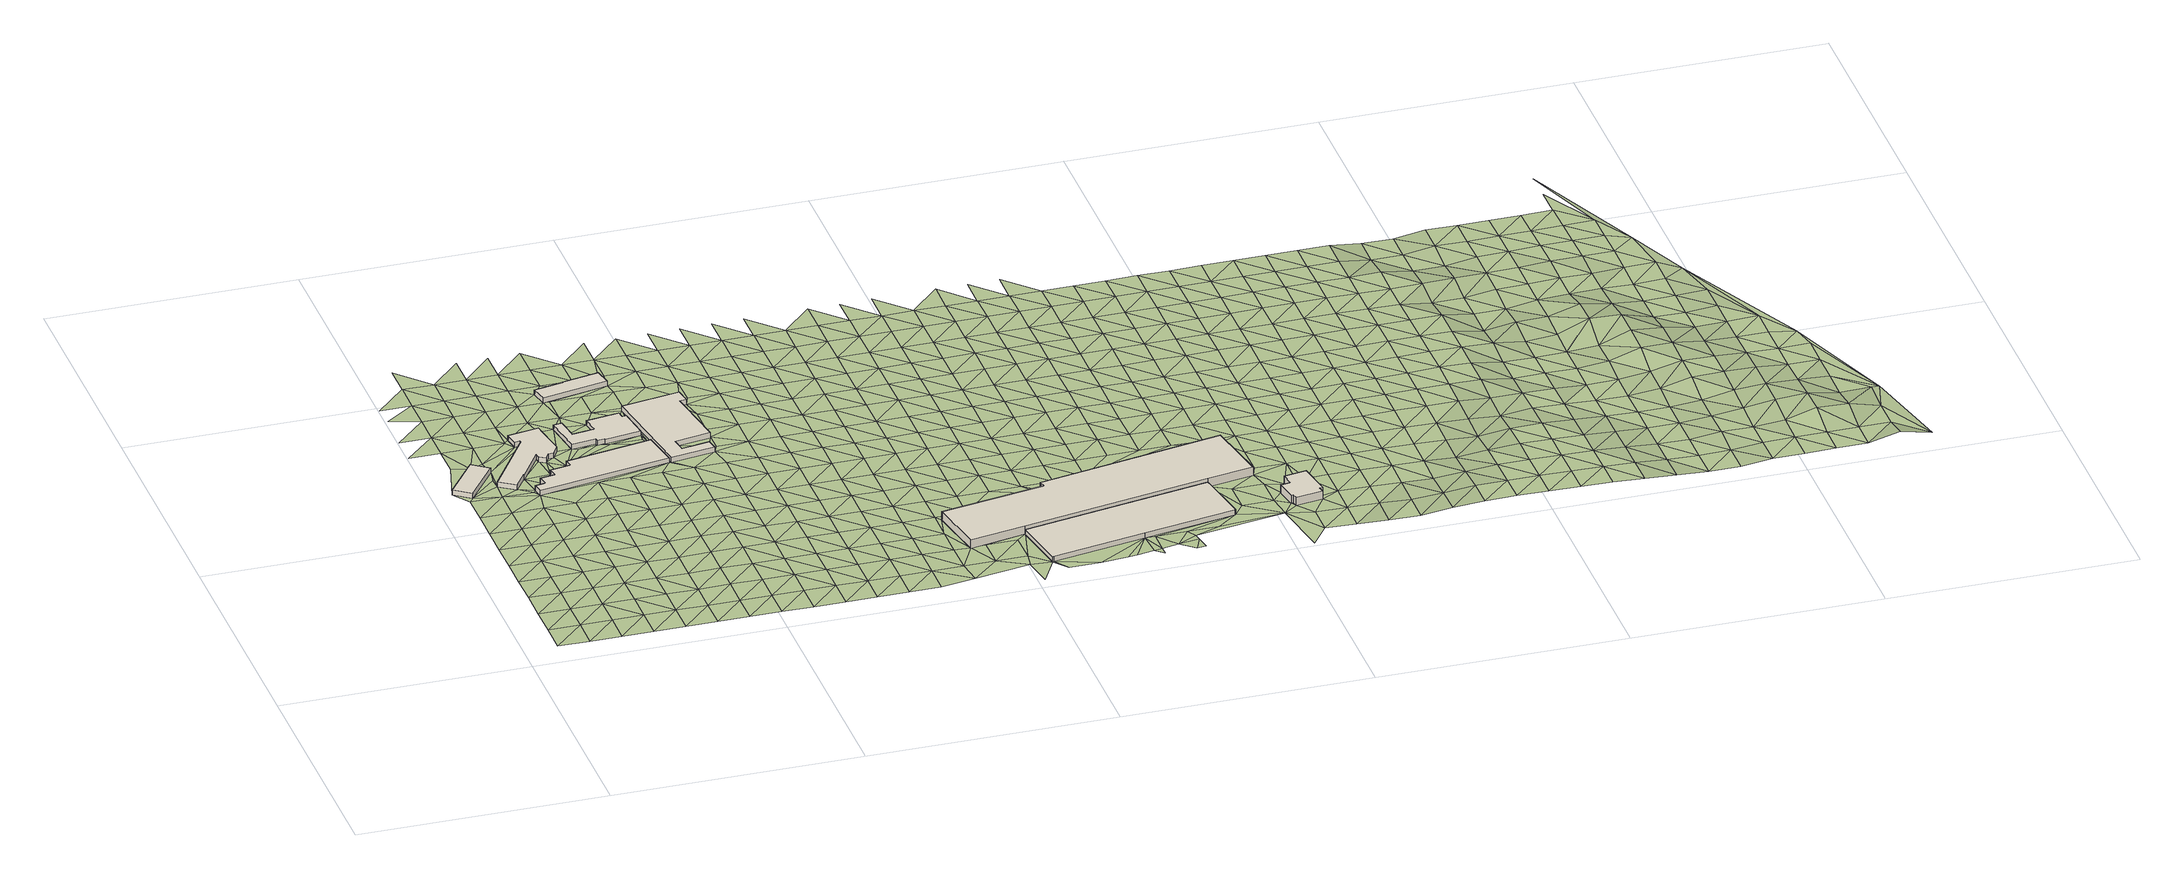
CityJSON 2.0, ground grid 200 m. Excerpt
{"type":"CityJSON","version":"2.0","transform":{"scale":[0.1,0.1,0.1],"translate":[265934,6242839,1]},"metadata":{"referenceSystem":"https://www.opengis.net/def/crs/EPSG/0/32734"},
"CityObjects":{
"building1":{"type":"Building","attributes":{"building":"industrial","building:levels":"1","footprint":{"type":"Polygon"},"plus_code":"C7XCX9XV+X3V","ground_height":3.74,"building_height":4.1,"roof_height":7.84},"geometry":[{"type":"Solid","lod":"1","boundaries":[[[[0,1,2,3]],[[1,4,5,2]],[[4,6,7,5]],[[6,0,3,7]],[[3,2,5,7]],[[6,4,1,0]]]]}]},
"building2":{"type":"Building","attributes":{"building":"industrial","building:levels":"1","footprint":{"type":"Polygon"},"plus_code":"C9XQX9XM+X9X","ground_height":3.55,"building_height":4.1,"roof_height":7.65},"geometry":[{"type":"Solid","lod":"1","boundaries":[[[[8,9,10,11]],[[9,12,13,10]],[[12,14,15,13]],[[14,16,17,15]],[[16,18,19,17]],[[18,20,21,19]],[[20,22,23,21]],[[22,24,25,23]],[[24,26,27,25]],[[26,28,29,27]],[[28,30,31,29]],[[30,32,33,31]],[[32,34,35,33]],[[34,36,37,35]],[[36,8,11,37]],[[11,10,13,15,17,19,21,23,25,27,29,31,33,35,37]],[[36,34,32,30,28,26,24,22,20,18,16,14,12,9,8]]]]}]},
"building3":{"type":"Building","attributes":{"building":"industrial","building:levels":"1","footprint":{"type":"Polygon"},"plus_code":"CGXMXXX2+XVX","ground_height":3.8,"building_height":4.1,"roof_height":7.9},"geometry":[{"type":"Solid","lod":"1","boundaries":[[[[38,39,40,41]],[[39,42,43,40]],[[42,44,45,43]],[[44,46,47,45]],[[46,48,49,47]],[[48,50,51,49]],[[50,52,53,51]],[[52,54,55,53]],[[54,56,57,55]],[[56,38,41,57]],[[41,40,43,45,47,49,51,53,55,57]],[[56,54,52,50,48,46,44,42,39,38]]]]}]},
"building4":{"type":"Building","attributes":{"building":"industrial","building:levels":"1","footprint":{"type":"Polygon"},"plus_code":"CHXFX5XV+XWW","ground_height":3.37,"building_height":4.1,"roof_height":7.47},"geometry":[{"type":"Solid","lod":"1","boundaries":[[[[58,59,60,61]],[[59,62,63,60]],[[62,64,65,63]],[[64,66,67,65]],[[66,68,69,67]],[[68,70,71,69]],[[70,72,73,71]],[[72,74,75,73]],[[74,76,77,75]],[[76,78,79,77]],[[78,80,81,79]],[[80,82,83,81]],[[82,84,85,83]],[[84,58,61,85]],[[61,60,63,65,67,69,71,73,75,77,79,81,83,85]],[[84,82,80,78,76,74,72,70,68,66,64,62,59,58]]]]}]},
"building5":{"type":"Building","attributes":{"building":"industrial","building:levels":"1","footprint":{"type":"Polygon"},"plus_code":"CHX2XCXM+XMX","ground_height":3.2,"building_height":4.1,"roof_height":7.3},"geometry":[{"type":"Solid","lod":"1","boundaries":[[[[86,87,88,89]],[[87,90,91,88]],[[90,92,93,91]],[[92,94,95,93]],[[94,96,97,95]],[[96,86,89,97]],[[89,88,91,93,95,97]],[[96,94,92,90,87,86]]]]}]},
"building6":{"type":"Building","attributes":{"building":"industrial","building:levels":"1","footprint":{"type":"Polygon"},"plus_code":"CMXPX6X9+XWW","ground_height":3.65,"building_height":4.1,"roof_height":7.75},"geometry":[{"type":"Solid","lod":"1","boundaries":[[[[98,99,100,101]],[[99,102,103,100]],[[102,104,105,103]],[[104,106,107,105]],[[106,108,109,107]],[[108,110,111,109]],[[110,112,113,111]],[[112,114,115,113]],[[114,116,117,115]],[[116,98,101,117]],[[101,100,103,105,107,109,111,113,115,117]],[[116,114,112,110,108,106,104,102,99,98]]]]}]},
"building7":{"type":"Building","attributes":{"building":"industrial","building:levels":"1","footprint":{"type":"Polygon"},"plus_code":"CGX5X9X9+X4X","ground_height":4.28,"building_height":4.1,"roof_height":8.38},"geometry":[{"type":"Solid","lod":"1","boundaries":[[[[118,119,120,121]],[[119,122,123,120]],[[122,124,125,123]],[[124,126,127,125]],[[126,128,129,127]],[[128,130,131,129]],[[130,118,121,131]],[[121,120,123,125,127,129,131]],[[130,128,126,124,122,119,118]]]]}]},
"building8":{"type":"Building","attributes":{"building":"industrial","building:levels":"2","footprint":{"type":"Polygon"},"plus_code":"CGXHX7X2+XWX","ground_height":4.41,"building_height":6.9,"roof_height":11.31},"geometry":[{"type":"Solid","lod":"1","boundaries":[[[[132,133,131,134,135,121]],[[133,136,137,134,131]],[[136,138,139,137]],[[138,140,141,139]],[[140,142,143,141]],[[142,144,145,143]],[[144,146,147,145]],[[146,132,121,135,147]],[[135,134,137,139,141,143,145,147]],[[146,144,142,140,138,136,133,132]]]]}]},
"building9":{"type":"Building","attributes":{"building":"industrial","building:levels":"2","footprint":{"type":"Polygon"},"plus_code":"CRXXX6X2+XGV","ground_height":4.35,"building_height":6.9,"roof_height":11.25},"geometry":[{"type":"Solid","lod":"1","boundaries":[[[[148,149,150,151]],[[149,152,153,150]],[[152,154,155,153]],[[154,156,157,155]],[[156,158,159,157]],[[158,160,161,159]],[[160,162,163,161]],[[162,164,165,163]],[[164,166,167,165]],[[166,148,151,167]],[[151,150,153,155,157,159,161,163,165,167]],[[166,164,162,160,158,156,154,152,149,148]]]]}]},
"terrain1":{"type":"TINRelief","geometry":[{"type":"CompositeSurface","lod":"1","boundaries":[[[168,169,170]],[[169,171,170]],[[172,168,173]],[[168,170,173]],[[172,174,175]],[[172,173,174]],[[176,177,175]],[[171,178,170]],[[176,175,174]],[[179,180,177]],[[171,181,178]],[[182,173,170]],[[177,176,179]],[[183,180,184]],[[170,178,182]],[[174,173,185]],[[180,179,184]],[[186,187,183]],[[173,182,185]],[[176,174,188]],[[178,181,189]],[[186,183,184]],[[190,187,191]],[[188,179,176]],[[188,174,185]],[[192,193,194]],[[178,189,182]],[[181,195,189]],[[187,186,191]],[[196,192,190]],[[179,197,184]],[[179,188,198]],[[192,196,193]],[[182,199,185]],[[196,190,191]],[[189,200,182]],[[194,0,201]],[[179,198,197]],[[202,186,184]],[[203,204,205]],[[182,200,199]],[[188,185,206]],[[207,193,196]],[[189,195,208]],[[202,184,197]],[[204,201,0]],[[207,209,193]],[[210,191,186]],[[206,198,188]],[[211,205,212]],[[206,185,199]],[[193,209,213]],[[189,208,200]],[[195,214,208]],[[186,202,210]],[[191,52,196]],[[215,207,196]],[[0,216,204]],[[217,218,212]],[[216,205,204]],[[197,198,219]],[[199,200,220]],[[209,207,213]],[[198,206,221]],[[0,213,222]],[[200,208,220]],[[52,191,210]],[[216,0,222]],[[215,196,223]],[[224,225,217]],[[198,221,219]],[[202,197,226]],[[223,196,52]],[[227,212,205]],[[228,206,199]],[[205,216,229]],[[230,199,220]],[[210,202,226]],[[231,208,214]],[[226,197,219]],[[215,223,50]],[[212,227,217]],[[206,228,221]],[[215,50,232]],[[205,229,227]],[[228,199,230]],[[36,213,207]],[[215,232,233]],[[52,50,223]],[[222,213,32]],[[214,234,231]],[[235,216,222]],[[220,208,236]],[[52,210,237]],[[217,238,224]],[[232,50,46]],[[221,239,219]],[[237,210,226]],[[46,50,48]],[[235,229,216]],[[220,236,230]],[[217,227,238]],[[221,228,239]],[[208,231,236]],[[222,32,235]],[[240,241,224]],[[242,232,46]],[[213,36,32]],[[243,226,219]],[[238,240,224]],[[239,244,219]],[[229,245,227]],[[246,228,230]],[[229,235,247]],[[236,248,230]],[[249,232,242]],[[46,250,242]],[[231,234,251]],[[249,252,232]],[[243,219,244]],[[237,253,52]],[[245,238,227]],[[237,226,254]],[[229,247,245]],[[246,230,248]],[[32,30,235]],[[239,228,255]],[[235,30,247]],[[234,256,251]],[[257,236,231]],[[32,36,34]],[[258,249,242]],[[226,243,254]],[[258,242,259]],[[260,240,238]],[[255,244,239]],[[255,228,246]],[[261,259,242]],[[260,238,245]],[[251,257,231]],[[248,236,262]],[[258,259,263]],[[254,253,237]],[[264,247,30]],[[265,258,266]],[[261,263,259]],[[263,266,258]],[[267,243,244]],[[240,260,268]],[[269,244,255]],[[236,257,262]],[[270,245,247]],[[246,248,271]],[[272,264,30]],[[243,267,254]],[[251,256,273]],[[240,268,274]],[[267,244,269]],[[260,245,270]],[[275,266,263]],[[247,264,270]],[[271,248,262]],[[276,255,246]],[[277,266,275]],[[256,278,273]],[[279,253,254]],[[280,257,251]],[[52,253,54]],[[281,268,260]],[[74,272,277]],[[263,282,275]],[[254,267,279]],[[276,246,271]],[[264,272,74]],[[269,255,283]],[[74,277,275]],[[260,270,281]],[[280,251,273]],[[284,262,257]],[[263,285,282]],[[279,286,253]],[[255,276,283]],[[267,269,287]],[[281,288,268]],[[86,270,264]],[[257,280,284]],[[74,289,264]],[[290,271,262]],[[275,282,291]],[[287,279,267]],[[292,273,278]],[[285,263,293]],[[268,288,294]],[[287,269,283]],[[96,281,270]],[[72,70,295]],[[264,289,86]],[[72,289,74]],[[290,262,284]],[[296,276,271]],[[291,282,285]],[[96,270,86]],[[278,297,292]],[[70,68,295]],[[298,286,279]],[[280,273,299]],[[72,295,66]],[[54,253,286]],[[288,281,300]],[[72,66,289]],[[298,279,287]],[[296,271,290]],[[281,96,300]],[[301,86,289]],[[293,263,302]],[[303,283,276]],[[299,284,280]],[[299,273,292]],[[295,68,66]],[[304,285,305]],[[293,305,285]],[[286,298,306]],[[276,296,303]],[[307,287,283]],[[290,284,308]],[[300,309,288]],[[289,66,310]],[[301,289,311]],[[308,284,299]],[[286,306,54]],[[292,297,312]],[[300,96,94]],[[288,309,313]],[[303,307,283]],[[298,287,314]],[[305,293,315]],[[296,290,316]],[[289,310,311]],[[292,312,299]],[[308,316,290]],[[297,317,312]],[[318,86,301]],[[314,306,298]],[[314,287,307]],[[94,92,300]],[[66,319,310]],[[309,300,320]],[[303,296,321]],[[293,302,322]],[[322,315,293]],[[300,92,320]],[[299,323,308]],[[316,321,296]],[[323,299,312]],[[306,324,54]],[[311,318,301]],[[309,325,313]],[[307,303,326]],[[306,314,324]],[[302,54,327]],[[328,316,308]],[[315,322,302]],[[320,325,309]],[[321,326,303]],[[310,319,98]],[[54,324,327]],[[329,302,327]],[[330,311,310]],[[329,315,302]],[[308,323,328]],[[331,319,332]],[[98,333,310]],[[329,331,315]],[[334,314,307]],[[317,335,312]],[[98,329,327]],[[331,98,319]],[[90,320,92]],[[329,98,331]],[[310,333,330]],[[326,334,307]],[[316,336,321]],[[323,312,335]],[[316,328,337]],[[317,338,335]],[[324,314,339]],[[90,325,320]],[[318,311,330]],[[340,327,324]],[[341,342,343]],[[334,339,314]],[[316,337,336]],[[326,321,344]],[[323,345,328]],[[335,345,323]],[[346,343,342]],[[334,326,344]],[[341,343,346]],[[339,347,324]],[[321,336,344]],[[325,90,348]],[[337,328,349]],[[318,350,90]],[[340,324,347]],[[333,351,330]],[[116,333,98]],[[345,349,328]],[[350,348,90]],[[335,338,352]],[[318,330,351]],[[325,348,353]],[[354,339,334]],[[336,337,355]],[[356,341,346]],[[344,357,334]],[[318,358,350]],[[337,349,355]],[[338,359,352]],[[339,354,347]],[[345,335,360]],[[361,346,340]],[[334,357,354]],[[348,350,358]],[[344,336,362]],[[351,333,116]],[[351,358,318]],[[356,346,361]],[[349,345,360]],[[363,340,347]],[[362,336,355]],[[335,352,360]],[[364,357,344]],[[361,340,365]],[[347,354,363]],[[366,112,356]],[[358,367,348]],[[362,364,344]],[[365,356,361]],[[355,349,368]],[[369,112,366]],[[360,370,349]],[[340,363,365]],[[352,359,371]],[[348,367,372]],[[112,369,114]],[[356,373,366]],[[358,351,374]],[[354,357,375]],[[368,362,355]],[[364,376,357]],[[368,349,370]],[[374,351,116]],[[373,369,366]],[[352,371,360]],[[377,116,114]],[[359,378,371]],[[365,373,356]],[[354,375,363]],[[357,376,375]],[[379,367,358]],[[377,374,116]],[[114,369,380]],[[364,362,381]],[[382,370,360]],[[374,379,358]],[[362,368,383]],[[384,365,363]],[[114,385,377]],[[369,373,380]],[[382,360,371]],[[367,386,372]],[[376,364,381]],[[384,363,375]],[[362,383,381]],[[374,377,385]],[[370,387,368]],[[379,386,367]],[[380,385,114]],[[382,387,370]],[[388,371,378]],[[373,365,389]],[[365,384,390]],[[374,391,379]],[[392,375,376]],[[393,383,368]],[[381,394,376]],[[380,373,389]],[[371,395,382]],[[391,374,385]],[[389,365,390]],[[387,393,368]],[[375,392,384]],[[376,394,392]],[[395,371,388]],[[381,383,396]],[[386,379,397]],[[380,398,385]],[[387,382,399]],[[391,400,379]],[[393,396,383]],[[384,401,390]],[[398,380,389]],[[382,395,399]],[[386,397,402]],[[403,394,381]],[[379,400,397]],[[384,392,401]],[[404,391,385]],[[393,387,405]],[[396,403,381]],[[389,390,406]],[[404,385,398]],[[399,405,387]],[[401,406,390]],[[407,395,388]],[[400,391,408]],[[392,394,409]],[[410,396,393]],[[403,411,394]],[[399,395,412]],[[413,398,389]],[[391,404,408]],[[410,393,405]],[[392,409,401]],[[389,406,413]],[[394,411,409]],[[412,405,399]],[[407,412,395]],[[414,397,400]],[[415,404,398]],[[403,396,416]],[[408,417,400]],[[396,410,418]],[[412,144,405]],[[406,401,419]],[[410,405,144]],[[413,415,398]],[[420,407,388]],[[397,414,421]],[[411,403,416]],[[400,417,414]],[[419,401,409]],[[396,418,416]],[[408,404,422]],[[423,412,407]],[[413,406,424]],[[415,422,404]],[[424,406,419]],[[410,144,425]],[[426,417,408]],[[427,409,411]],[[418,410,425]],[[416,428,411]],[[422,426,408]],[[409,427,419]],[[413,429,415]],[[407,430,423]],[[413,424,431]],[[411,428,427]],[[407,420,432]],[[412,423,433]],[[434,414,417]],[[418,435,416]],[[417,426,434]],[[425,435,418]],[[413,431,429]],[[407,432,430]],[[424,419,436]],[[422,415,437]],[[438,414,439]],[[428,416,440]],[[419,427,436]],[[441,119,420]],[[426,422,437]],[[439,414,434]],[[415,429,437]],[[435,440,416]],[[432,420,119]],[[433,423,430]],[[424,442,431]],[[442,424,436]],[[427,428,443]],[[432,433,430]],[[440,444,428]],[[119,433,432]],[[445,434,426]],[[425,446,435]],[[429,431,447]],[[437,448,426]],[[425,144,449]],[[427,443,436]],[[119,450,122]],[[431,442,447]],[[428,444,443]],[[439,434,445]],[[445,426,448]],[[437,429,451]],[[440,435,452]],[[453,442,436]],[[451,429,447]],[[454,455,439]],[[444,440,452]],[[453,436,443]],[[435,446,452]],[[450,456,122]],[[457,448,437]],[[454,439,445]],[[451,457,437]],[[446,425,449]],[[447,442,458]],[[442,453,459]],[[460,443,444]],[[452,461,444]],[[445,448,462]],[[458,451,447]],[[457,463,448]],[[458,442,459]],[[443,460,453]],[[444,461,460]],[[462,454,445]],[[446,464,452]],[[462,448,463]],[[453,465,459]],[[457,451,466]],[[451,458,467]],[[461,452,468]],[[453,460,465]],[[456,124,122]],[[464,446,449]],[[463,457,466]],[[454,462,469]],[[451,467,466]],[[464,468,452]],[[458,459,470]],[[461,471,460]],[[465,470,459]],[[454,469,472]],[[471,461,468]],[[462,463,473]],[[474,467,458]],[[464,449,475]],[[466,476,463]],[[460,477,465]],[[470,474,458]],[[469,462,473]],[[478,468,464]],[[476,473,463]],[[464,475,478]],[[471,477,460]],[[124,456,479]],[[466,467,480]],[[470,465,481]],[[474,480,467]],[[469,482,472]],[[477,481,465]],[[483,476,466]],[[471,468,484]],[[473,482,469]],[[124,479,485]],[[468,478,486]],[[487,474,470]],[[480,483,466]],[[477,471,484]],[[470,481,487]],[[468,486,484]],[[475,488,478]],[[124,485,489]],[[490,473,476]],[[480,474,491]],[[483,492,476]],[[491,474,487]],[[481,477,493]],[[486,478,488]],[[494,124,489]],[[489,495,494]],[[490,476,492]],[[484,496,477]],[[482,473,497]],[[498,483,480]],[[124,494,499]],[[481,493,487]],[[477,496,493]],[[498,480,491]],[[500,482,497]],[[486,501,484]],[[473,490,497]],[[502,492,483]],[[503,499,494]],[[488,501,486]],[[487,504,491]],[[502,483,498]],[[496,484,505]],[[487,493,504]],[[501,505,484]],[[506,490,492]],[[503,507,499]],[[492,502,508]],[[509,498,491]],[[491,504,510]],[[490,506,497]],[[496,511,493]],[[506,492,508]],[[505,512,496]],[[503,513,514]],[[488,515,501]],[[509,491,510]],[[503,516,507]],[[493,511,504]],[[517,124,499]],[[502,498,518]],[[503,514,516]],[[496,512,511]],[[514,513,519]],[[520,521,497]],[[518,508,502]],[[505,501,522]],[[506,520,497]],[[518,498,509]],[[523,510,504]],[[488,475,524]],[[512,505,522]],[[523,504,511]],[[501,515,522]],[[517,499,507]],[[525,507,516]],[[526,515,488]],[[506,508,527]],[[508,518,528]],[[509,510,529]],[[510,523,530]],[[527,520,506]],[[511,512,531]],[[527,508,528]],[[522,532,512]],[[509,529,518]],[[529,510,530]],[[511,531,523]],[[512,532,531]],[[522,515,526]],[[507,525,517]],[[533,528,518]],[[520,527,534]],[[535,526,488]],[[523,536,530]],[[533,518,529]],[[537,532,522]],[[523,531,536]],[[520,534,538]],[[526,537,522]],[[539,525,516]],[[527,528,540]],[[528,533,541]],[[531,532,542]],[[543,529,530]],[[544,517,525]],[[536,545,530]],[[534,527,540]],[[540,528,541]],[[532,537,542]],[[529,543,533]],[[543,530,545]],[[531,546,536]],[[535,488,524]],[[534,547,538]],[[542,546,531]],[[539,544,525]],[[533,548,541]],[[537,526,549]],[[547,534,540]],[[544,550,551]],[[545,536,552]],[[533,543,548]],[[546,552,536]],[[526,535,549]],[[553,551,550]],[[554,542,537]],[[555,540,541]],[[545,556,543]],[[539,550,544]],[[548,557,541]],[[542,554,546]],[[552,556,545]],[[554,537,549]],[[540,555,547]],[[555,541,557]],[[543,558,548]],[[553,550,559]],[[560,551,553]],[[552,546,561]],[[556,558,543]],[[547,562,563]],[[550,539,559]],[[535,564,549]],[[546,554,561]],[[557,548,565]],[[547,555,562]],[[556,552,566]],[[558,565,548]],[[553,559,567]],[[561,566,552]],[[568,569,539]],[[553,567,560]],[[535,524,564]],[[554,549,570]],[[564,571,549]],[[539,572,559]],[[555,557,573]],[[565,574,557]],[[158,572,539]],[[554,570,561]],[[556,575,558]],[[567,559,576]],[[556,566,577]],[[570,549,571]],[[576,559,572]],[[555,573,562]],[[578,539,569]],[[578,158,539]],[[573,557,574]],[[572,158,156]],[[556,577,575]],[[567,148,560]],[[524,560,579]],[[566,561,580]],[[565,558,581]],[[148,567,576]],[[582,562,583]],[[571,564,584]],[[580,561,570]],[[584,564,524]],[[148,576,149]],[[524,579,585]],[[574,565,581]],[[573,583,562]],[[558,575,581]],[[158,578,160]],[[577,566,586]],[[579,560,587]],[[524,585,584]],[[148,587,560]],[[569,588,578]],[[586,566,580]],[[589,570,571]],[[585,579,587]],[[590,571,584]],[[591,573,574]],[[575,577,592]],[[581,593,574]],[[569,594,588]],[[570,589,580]],[[160,578,588]],[[595,587,148]],[[595,148,166]],[[592,577,586]],[[589,571,590]],[[573,591,583]],[[584,585,596]],[[591,574,593]],[[160,164,162]],[[581,575,597]],[[596,585,587]],[[587,595,166]],[[586,580,598]],[[597,575,592]],[[160,599,164]],[[600,590,584]],[[580,589,598]],[[599,160,588]],[[166,164,599]],[[601,593,581]],[[583,591,602]],[[600,584,596]],[[597,601,581]],[[592,586,603]],[[590,604,589]],[[587,166,605]],[[594,606,588]],[[598,607,586]],[[166,599,608]],[[596,587,605]],[[600,604,590]],[[591,593,609]],[[603,597,592]],[[601,610,593]],[[603,586,607]],[[605,166,608]],[[594,611,606]],[[598,589,612]],[[599,588,613]],[[591,609,602]],[[596,614,600]],[[609,593,610]],[[612,589,604]],[[614,596,605]],[[588,606,613]],[[615,607,598]],[[601,597,616]],[[608,599,617]],[[597,603,618]],[[615,598,612]],[[610,601,616]],[[604,600,619]],[[608,617,605]],[[620,602,609]],[[597,618,616]],[[614,621,600]],[[617,599,613]],[[603,607,622]],[[604,619,612]],[[611,623,606]],[[622,607,615]],[[600,621,619]],[[624,614,605]],[[625,609,610]],[[626,618,603]],[[616,627,610]],[[624,605,617]],[[611,628,623]],[[629,615,612]],[[606,630,613]],[[626,603,622]],[[609,625,620]],[[621,614,631]],[[625,610,627]],[[612,619,629]],[[616,618,632]],[[614,624,631]],[[606,623,630]],[[613,633,617]],[[632,618,626]],[[615,634,622]],[[615,629,635]],[[636,627,616]],[[637,619,621]],[[617,633,624]],[[620,625,638]],[[631,639,621]],[[633,613,630]],[[615,635,634]],[[632,636,616]],[[626,622,640]],[[619,637,629]],[[628,641,623]],[[621,639,637]],[[627,642,625]],[[631,624,643]],[[632,626,640]],[[623,641,630]],[[642,627,636]],[[622,634,640]],[[643,624,633]],[[628,644,641]],[[635,629,645]],[[638,625,646]],[[647,639,631]],[[637,645,629]],[[630,648,633]],[[646,625,642]],[[643,647,631]],[[634,635,649]],[[636,632,650]],[[640,651,632]],[[648,630,641]],[[635,645,649]],[[636,650,642]],[[639,652,637]],[[653,643,633]],[[654,638,646]],[[632,651,650]],[[647,655,639]],[[640,634,656]],[[653,633,648]],[[641,644,657]],[[656,634,649]],[[639,655,652]],[[658,646,642]],[[645,637,659]],[[647,643,660]],[[661,651,640]],[[642,650,658]],[[643,653,662]],[[644,663,657]],[[648,641,664]],[[656,661,640]],[[637,652,659]],[[654,646,665]],[[649,645,666]],[[655,647,660]],[[643,662,660]],[[653,648,664]],[[665,646,658]],[[641,657,664]],[[666,656,649]],[[651,667,650]],[[666,645,659]],[[661,668,651]],[[652,655,669]],[[650,667,658]],[[654,665,670]],[[651,668,667]],[[655,660,669]],[[662,653,671]],[[664,672,653]],[[661,656,673]],[[652,674,659]],[[657,663,675]],[[656,666,676]],[[677,665,658]],[[652,669,674]],[[653,672,671]],[[668,661,673]],[[678,660,662]],[[657,675,664]],[[677,658,667]],[[656,676,673]],[[663,679,675]],[[666,659,680]],[[674,680,659]],[[662,671,678]],[[670,665,681]],[[669,660,682]],[[683,672,664]],[[665,677,684]],[[685,676,666]],[[667,668,686]],[[673,687,668]],[[664,675,683]],[[669,682,674]],[[681,665,684]],[[680,685,666]],[[678,682,660]],[[667,686,677]],[[668,687,686]],[[673,676,688]],[[689,671,672]],[[683,690,672]],[[680,674,691]],[[679,692,675]],[[685,688,676]],[[677,693,684]],[[671,689,678]],[[691,674,682]],[[672,690,689]],[[694,687,673]],[[692,683,675]],[[677,686,693]],[[679,695,692]],[[680,696,685]],[[688,694,673]],[[681,684,697]],[[696,680,691]],[[698,682,678]],[[699,690,683]],[[693,697,684]],[[689,700,678]],[[687,701,686]],[[694,702,687]],[[699,683,692]],[[685,703,688]],[[682,698,691]],[[685,696,704]],[[698,678,700]],[[686,701,693]],[[681,697,705]],[[687,702,701]],[[690,706,689]],[[685,704,703]],[[690,699,707]],[[694,688,708]],[[691,709,696]],[[692,695,710]],[[697,693,711]],[[691,698,709]],[[690,707,706]],[[700,689,712]],[[702,694,708]],[[711,693,701]],[[688,703,708]],[[695,713,710]],[[696,714,704]],[[699,692,715]],[[697,716,705]],[[714,696,709]],[[689,706,712]],[[698,700,717]],[[715,707,699]],[[716,697,711]],[[715,692,710]],[[703,704,718]],[[701,702,719]],[[708,720,702]],[[698,717,709]],[[704,714,718]],[[717,700,712]],[[701,719,711]],[[707,721,706]],[[716,722,705]],[[702,720,719]],[[708,703,723]],[[707,715,721]],[[724,714,709]],[[725,710,713]],[[723,703,718]],[[716,711,726]],[[706,727,712]],[[724,709,717]],[[728,720,708]],[[710,725,715]],[[726,711,719]],[[706,721,727]],[[713,729,725]],[[723,728,708]],[[730,722,716]],[[718,714,731]],[[714,724,732]],[[733,717,712]],[[715,734,721]],[[726,730,716]],[[727,735,712]],[[731,723,718]],[[720,736,719]],[[731,714,732]],[[728,737,720]],[[734,715,725]],[[717,733,724]],[[733,712,735]],[[736,726,719]],[[721,738,727]],[[730,739,722]],[[720,737,736]],[[725,729,740]],[[738,721,734]],[[728,723,741]],[[724,742,732]],[[723,731,743]],[[735,727,744]],[[724,733,742]],[[730,726,745]],[[737,728,741]],[[746,734,725]],[[726,736,747]],[[723,743,741]],[[744,727,738]],[[731,732,748]],[[746,725,740]],[[739,730,745]],[[735,749,733]],[[726,747,745]],[[742,748,732]],[[749,735,744]],[[750,743,731]],[[736,737,751]],[[738,734,752]],[[741,753,737]],[[734,746,754]],[[733,755,742]],[[748,750,731]],[[747,736,751]],[[745,756,739]],[[737,753,751]],[[755,733,749]],[[734,754,752]],[[741,743,757]],[[744,738,758]],[[746,740,759]],[[748,742,760]],[[750,757,743]],[[747,761,745]],[[749,744,758]],[[742,755,760]],[[738,752,758]],[[762,753,741]],[[763,754,746]],[[761,747,751]],[[748,764,750]],[[757,762,741]],[[746,759,763]],[[756,745,765]],[[764,748,760]],[[755,749,766]],[[765,745,761]],[[758,767,749]],[[751,753,768]],[[752,754,769]],[[762,770,753]],[[763,771,754]],[[750,772,757]],[[755,766,760]],[[750,764,773]],[[749,767,766]],[[751,768,761]],[[752,769,758]],[[774,756,765]],[[753,770,768]],[[754,771,769]],[[775,763,759]],[[750,773,772]],[[762,757,776]],[[760,777,764]],[[778,765,761]],[[779,767,758]],[[760,766,777]],[[770,762,776]],[[780,771,763]],[[761,768,778]],[[757,772,776]],[[758,769,779]],[[764,781,773]],[[780,763,775]],[[774,765,782]],[[781,764,777]],[[767,783,766]],[[782,765,778]],[[779,784,767]],[[772,773,785]],[[786,768,770]],[[787,769,771]],[[776,788,770]],[[771,780,789]],[[766,783,777]],[[773,781,785]],[[767,784,783]],[[768,786,778]],[[787,779,769]],[[774,782,790]],[[770,788,786]],[[771,789,787]],[[776,772,791]],[[792,781,777]],[[780,775,793]],[[791,772,785]],[[782,778,794]],[[784,779,795]],[[792,777,783]],[[796,788,776]],[[793,789,780]],[[794,778,786]],[[779,787,795]],[[793,775,797]],[[791,796,776]],[[785,781,798]],[[781,792,799]],[[790,782,800]],[[786,788,801]],[[783,784,802]],[[787,789,803]],[[782,794,804]],[[795,805,784]],[[798,791,785]],[[798,781,799]],[[788,796,801]],[[789,793,803]],[[783,802,792]],[[800,782,804]],[[784,805,802]],[[787,806,795]],[[794,786,807]],[[808,796,791]],[[797,809,793]],[[786,801,810]],[[787,803,806]],[[792,811,799]],[[808,791,798]],[[807,804,794]],[[812,805,795]],[[786,810,807]],[[792,802,811]],[[793,813,803]],[[795,806,812]],[[801,796,814]],[[796,808,815]],[[813,793,809]],[[800,804,816]],[[817,798,799]],[[811,818,799]],[[810,801,814]],[[819,802,805]],[[806,803,820]],[[816,804,807]],[[812,821,805]],[[815,814,796]],[[817,799,818]],[[820,803,813]],[[808,798,822]],[[802,819,811]],[[805,821,819]],[[810,823,807]],[[812,806,824]],[[816,825,800]],[[822,815,808]],[[822,798,817]],[[823,810,814]],[[824,806,820]],[[818,811,826]],[[813,809,827]],[[816,807,828]],[[821,812,829]],[[826,811,819]],[[820,813,827]],[[828,807,823]],[[812,824,829]],[[809,830,827]],[[818,831,817]],[[832,814,815]],[[815,822,833]],[[821,834,819]],[[831,818,826]],[[825,816,835]],[[814,832,823]],[[816,828,836]],[[832,815,833]],[[821,829,834]],[[817,837,822]],[[824,820,838]],[[827,839,820]],[[840,826,819]],[[816,836,835]],[[817,831,837]],[[828,823,841]],[[840,819,834]],[[820,839,838]],[[833,822,842]],[[843,829,824]],[[830,844,827]],[[823,832,841]],[[842,822,837]],[[828,845,836]],[[846,831,826]],[[826,840,847]],[[824,838,843]],[[848,834,829]],[[849,839,827]],[[845,828,841]],[[831,846,837]],[[832,833,850]],[[833,842,851]],[[826,847,846]],[[827,844,849]],[[843,848,829]],[[852,835,836]],[[832,850,841]],[[840,834,853]],[[845,854,836]],[[850,833,851]],[[842,837,855]],[[838,839,856]],[[849,857,839]],[[853,847,840]],[[836,854,852]],[[837,846,855]],[[853,834,848]],[[858,845,841]],[[838,856,843]],[[839,857,856]],[[842,859,851]],[[860,849,844]],[[858,841,850]],[[859,842,855]],[[854,845,861]],[[846,847,862]],[[847,853,863]],[[848,843,864]],[[857,849,865]],[[861,845,858]],[[856,866,843]],[[846,862,855]],[[867,850,851]],[[859,868,851]],[[847,863,862]],[[849,860,865]],[[869,852,854]],[[848,864,853]],[[864,843,866]],[[850,867,858]],[[870,856,857]],[[854,861,869]],[[851,868,867]],[[871,859,855]],[[852,869,872]],[[857,865,870]],[[873,863,853]],[[871,855,862]],[[858,874,861]],[[866,856,875]],[[873,853,864]],[[868,859,876]],[[858,867,874]],[[875,856,870]],[[869,861,874]],[[877,865,860]],[[859,871,876]],[[878,869,874]],[[879,862,863]],[[868,880,867]],[[863,873,881]],[[882,864,866]],[[866,875,883]],[[860,884,877]],[[876,880,868]],[[880,874,867]],[[862,879,871]],[[885,870,865]],[[863,881,879]],[[864,882,873]],[[882,866,883]],[[871,879,876]],[[885,865,877]],[[875,870,886]],[[880,876,879]],[[887,881,873]],[[886,883,875]],[[873,882,888]],[[886,870,885]],[[879,887,880]],[[884,889,877]],[[881,887,879]],[[888,887,873]],[[890,882,883]],[[889,885,877]],[[883,886,890]],[[882,890,888]],[[886,885,890]],[[890,885,889]],[[887,888,890]]]}]}
},
"vertices":[
[398,2901,25],[157,2574,25],[157,2574,68],[398,2901,68],[290,2478,25],[290,2478,68],[530,2805,25],[530,2805,68],
[516,2590,23],[648,2504,23],[648,2504,66],[516,2590,66],[738,2640,23],[738,2640,66],[740,2630,23],[740,2630,66],[918,2899,23],[918,2899,66],[924,2858,23],[924,2858,66],[971,2828,23],[971,2828,66],[1003,2877,23],[1003,2877,66],[1048,2884,23],[1048,2884,66],[1097,2959,23],[1097,2959,66],[1046,3273,23],[1046,3273,66],[796,3232,23],[796,3232,66],[815,3118,23],[815,3118,66],[856,3124,23],[856,3124,66],[858,3109,23],[858,3109,66],
[1101,2734,27],[1112,2671,27],[1112,2671,69],[1101,2734,69],[949,2643,27],[949,2643,69],[961,2568,27],[961,2568,69],[841,2548,27],[841,2548,69],[854,2468,27],[854,2468,69],[771,2454,27],[771,2454,69],[786,2371,27],[786,2371,69],[1853,2554,27],[1853,2554,69],[1801,2854,27],[1801,2854,69],
[1768,3004,24],[1732,3259,24],[1732,3259,65],[1768,3004,65],[1698,3254,24],[1698,3254,65],[1689,3310,24],[1689,3310,65],[1424,3272,24],[1424,3272,65],[1443,3136,24],[1443,3136,65],[1263,3110,24],[1263,3110,65],[1237,3292,24],[1237,3292,65],[1168,3283,24],[1168,3283,65],[1214,2961,24],[1214,2961,65],[1410,2988,24],[1410,2988,65],[1413,2964,24],[1413,2964,65],[1474,2973,24],[1474,2973,65],[1476,2962,24],[1476,2962,65],
[1210,3688,21],[1744,3787,21],[1744,3787,63],[1210,3688,63],[1718,3931,21],[1718,3931,63],[1424,3876,21],[1424,3876,63],[1425,3869,21],[1425,3869,63],[1184,3824,21],[1184,3824,63],
[1737,3397,24],[1870,2558,24],[1870,2558,68],[1737,3397,68],[2227,2614,24],[2227,2614,68],[2213,2699,24],[2213,2699,68],[1987,2664,24],[1987,2664,68],[1969,2777,24],[1969,2777,68],[2258,2823,24],[2258,2823,68],[2177,3340,24],[2177,3340,68],[2231,3349,24],[2231,3349,68],[2212,3472,24],[2212,3472,68],
[4096,751,31],[4175,301,31],[4175,301,74],[4096,751,74],[4182,302,31],[4182,302,74],[4938,436,31],[4938,436,74],[5680,567,31],[5680,567,74],[5691,569,31],[5691,569,74],[5611,1024,31],[5611,1024,74],
[4096,751,32],[5611,1024,32],[5611,1024,103],[4096,751,103],[5985,1087,32],[5985,1087,103],[5889,1614,32],[5889,1614,103],[4394,1339,32],[4394,1339,103],[4404,1283,32],[4404,1283,103],[3560,1139,32],[3560,1139,103],[3644,671,32],[3644,671,103],
[6170,896,33],[6187,792,33],[6187,792,102],[6170,896,102],[6106,779,33],[6106,779,102],[6135,606,33],[6135,606,102],[6155,609,33],[6155,609,102],[6163,564,33],[6163,564,102],[6381,600,33],[6381,600,102],[6373,647,33],[6373,647,102],[6398,651,33],[6398,651,102],[6352,926,33],[6352,926,102],
[257,435,34],[257,185,34],[507,435,34],[507,185,33],[257,685,34],[507,685,34],[507,935,33],[257,935,34],[507,1185,31],[257,1185,32],[758,435,33],[507,1435,29],[257,1435,30],[758,185,32],[758,685,33],[257,1685,29],[507,1685,29],[758,935,33],[507,1935,28],[257,1935,29],[758,1185,32],[1008,435,34],[257,2185,28],[507,2185,27],[257,2430,28],[290,2478,28],[157,2574,27],[1008,185,33],[507,2430,27],[758,1685,28],[758,1435,29],[1008,935,33],[1008,685,34],[257,2940,25],[758,1935,29],[6,3190,23],[257,3190,23],[257,3435,21],[1008,1185,31],[516,2590,26],[1259,435,34],[507,2680,26],[758,2185,28],[6,3435,21],[257,3685,20],[530,2805,26],[1259,185,33],[648,2504,27],[507,3190,23],[257,3935,21],[21,3767,20],[1008,1685,29],[1259,685,34],[1008,1435,29],[507,2940,25],[758,2430,27],[257,4185,21],[6,3935,20],[1008,1935,28],[507,3685,21],[1259,1185,31],[507,3435,21],[1259,935,33],[1510,435,34],[740,2630,27],[738,2640,27],[1510,185,33],[758,3190,23],[1510,685,33],[1008,2185,27],[507,3935,21],[1259,1435,27],[507,4185,21],[257,4440,23],[949,2643,28],[1259,1935,28],[1259,1685,27],[758,3685,21],[1510,1185,30],[758,3435,22],[1510,935,32],[924,2858,26],[961,2568,28],[1761,435,33],[918,2899,26],[1259,2430,27],[1259,2185,27],[1510,1435,27],[1761,185,32],[1761,685,34],[971,2828,26],[1008,2680,28],[758,3935,21],[1112,2671,28],[1761,935,33],[1101,2734,28],[1008,3435,22],[1003,2877,26],[1048,2884,26],[1510,1935,27],[758,4185,20],[1510,1685,27],[1008,3685,22],[1761,1185,33],[1046,3273,24],[2011,435,34],[758,4440,21],[1214,2961,26],[1761,1435,31],[1097,2959,26],[2011,185,33],[1510,2185,26],[2011,685,34],[1008,3935,21],[1259,2940,26],[1761,1685,26],[2011,935,33],[1413,2964,26],[1510,2430,27],[1761,1935,26],[1008,4185,20],[1259,3435,22],[2011,1185,33],[1410,2988,26],[2262,435,32],[1510,2940,26],[1008,4440,21],[1259,3190,24],[2011,1435,30],[2262,185,32],[1761,2185,27],[2262,685,33],[1259,3935,21],[1259,3685,22],[1801,2854,28],[2011,1685,27],[1474,2973,26],[1476,2962,26],[1761,2430,27],[2011,1935,27],[2262,935,34],[1259,4185,20],[1510,3435,22],[1510,3685,22],[2513,435,33],[1259,4440,20],[2011,2185,27],[1768,3004,28],[2262,1185,35],[2513,185,31],[1744,3787,22],[1689,3310,27],[1510,3935,21],[2262,1435,32],[1761,2940,28],[2513,685,33],[2011,2430,27],[1510,4185,20],[2262,1685,28],[1870,2558,27],[2513,935,34],[1761,3190,27],[1761,3685,22],[1732,3259,27],[1698,3254,27],[1761,3435,25],[2262,1935,27],[2763,435,32],[2513,1435,31],[2513,1185,34],[2763,185,31],[2262,2185,28],[2227,2614,29],[1969,2777,28],[1987,2664,28],[2011,2680,28],[2513,1685,28],[2763,685,33],[2213,2699,29],[2262,2430,27],[1761,4185,21],[2763,935,33],[1761,3935,21],[2011,3685,21],[3014,435,32],[1761,4440,20],[2513,2185,28],[2763,1185,34],[2258,2823,29],[2513,1935,28],[2011,3935,21],[3014,185,31],[3014,685,33],[2262,2680,29],[2763,1435,32],[2513,2430,28],[2763,1685,28],[2513,2680,29],[2262,2940,29],[2011,4185,20],[3014,1185,34],[2262,3190,26],[3014,935,33],[3265,435,32],[2011,4440,20],[2513,2940,28],[2262,3685,20],[2763,2185,28],[2763,1935,27],[2262,3435,24],[3265,185,31],[2262,3935,19],[2513,3190,26],[3014,1685,29],[3265,685,33],[3014,1435,32],[2763,2430,28],[2513,3435,23],[2262,4185,19],[3265,935,33],[3546,233,32],[2763,2940,29],[2763,2680,30],[2513,3685,20],[3014,2185,28],[3265,1185,33],[3014,1935,29],[3516,435,32],[3265,1435,32],[2513,4185,19],[2763,3190,26],[3516,685,33],[2513,3935,20],[3014,2430,28],[2262,4440,19],[3265,1685,28],[2763,3435,23],[3516,935,32],[3014,2680,29],[3766,435,33],[2763,3685,20],[3265,2185,28],[3516,1185,32],[3265,1935,28],[3644,671,34],[3014,2940,28],[2763,4185,19],[3014,3190,26],[3516,1685,30],[2763,3935,19],[3516,1435,31],[3265,2430,28],[3999,312,33],[2513,4440,19],[3014,3435,23],[3766,685,34],[3265,2680,30],[3766,1185,33],[3014,3685,21],[3516,2185,29],[3516,1935,29],[3265,3190,26],[4017,685,33],[3265,2940,29],[4017,435,33],[4096,751,33],[3014,3935,19],[3766,1435,33],[3516,2430,29],[3265,3435,24],[2763,4440,19],[3014,4185,19],[3766,1685,31],[4042,69,32],[3516,2680,30],[3766,2185,30],[3766,1935,30],[3265,3935,19],[4017,1435,33],[3516,2940,28],[3265,3685,22],[4404,1283,33],[4268,185,31],[3516,3190,26],[4017,1685,32],[3766,2430,30],[3265,4185,19],[3014,4440,19],[4518,185,31],[3516,3435,25],[3766,2940,29],[3766,2680,31],[4017,2185,30],[4017,1935,30],[3516,3935,20],[3516,3685,23],[4268,1435,33],[4017,2430,31],[3766,3435,26],[3766,3190,26],[4268,1685,33],[3516,4185,19],[4017,2680,31],[4268,1935,31],[3516,4440,20],[3766,3935,22],[4017,2940,29],[4394,1339,34],[3766,3685,25],[4268,2185,30],[4518,1435,34],[4739,208,30],[4017,3190,27],[4268,2430,31],[3766,4185,20],[4017,3435,28],[4518,1935,31],[4810,215,30],[4518,1685,33],[4268,2680,32],[4769,1435,34],[4949,239,30],[4017,3935,22],[4268,2940,30],[4017,3685,26],[4518,2430,32],[5019,254,30],[5020,185,30],[4518,2185,31],[4017,4185,20],[4268,3190,28],[5020,435,31],[3766,4440,20],[4769,1685,34],[4268,3435,28],[5154,279,30],[4518,2680,32],[4769,1935,32],[4268,3935,24],[5271,435,31],[4268,3685,27],[4518,3190,29],[4518,2940,30],[4769,2430,32],[4769,2185,31],[5271,185,30],[5324,302,30],[5020,1685,34],[5314,358,31],[5680,567,33],[4518,3435,29],[5343,192,30],[4268,4185,21],[4017,4440,21],[5020,1935,32],[4769,2680,33],[5889,1614,34],[5521,435,31],[5271,1685,34],[4518,3935,23],[4518,3685,27],[4769,3190,29],[4769,2940,31],[5020,2430,33],[5020,2185,31],[4769,3435,29],[4518,4185,21],[5521,1685,34],[5020,2680,32],[5271,1935,33],[4518,4440,22],[6053,484,32],[4769,3935,24],[4769,3685,28],[5271,2185,31],[5020,3190,30],[5691,569,33],[5020,2940,30],[5271,2430,32],[4769,4185,21],[5020,3435,30],[5521,1935,32],[5772,685,33],[5611,1024,34],[5271,2680,33],[5772,935,34],[5521,2185,31],[5020,3935,24],[5271,2940,31],[5020,3685,28],[5271,3190,29],[6022,685,34],[5985,1087,34],[5521,2430,32],[5020,4185,22],[4769,4440,21],[5772,1685,34],[5271,3435,29],[5521,2680,32],[6022,935,34],[6136,5,25],[6273,185,29],[5772,2185,31],[5772,1935,33],[6135,606,34],[5271,3935,25],[5271,3685,28],[5521,3190,30],[6106,779,34],[5521,2940,30],[6273,435,32],[6022,1185,34],[5772,2430,32],[5521,3435,30],[5020,4440,22],[5271,4185,22],[6022,1685,34],[6022,1435,34],[5772,2680,33],[6273,1185,33],[6524,435,28],[6022,2185,31],[6022,1935,32],[5521,3935,25],[5772,2940,31],[5521,3685,28],[6524,185,24],[6273,935,33],[6273,1435,33],[5772,3190,30],[6022,2430,32],[6524,685,31],[6273,1685,33],[5772,3435,30],[5521,4185,23],[6022,2940,31],[6273,1935,32],[6524,1185,33],[6775,435,22],[6022,2680,33],[6524,935,31],[5772,3935,26],[5772,3685,29],[6775,185,15],[6273,2185,30],[6775,685,27],[6524,1435,34],[6273,2430,32],[6022,3435,31],[6775,935,31],[6022,3190,31],[6524,1935,33],[5772,4185,23],[6524,1685,34],[6273,2680,33],[7025,435,10],[6775,1185,34],[6022,3935,27],[6273,2940,32],[6022,3685,30],[7025,185,12],[6524,2185,32],[7025,685,19],[6775,1435,35],[6273,3190,32],[7025,935,25],[6524,2680,33],[6524,2430,33],[6273,3435,32],[6775,1935,36],[6022,4185,25],[6775,1685,37],[6524,2940,33],[7276,435,22],[6273,3685,31],[7025,1185,31],[7276,185,38],[6775,2185,34],[6273,3935,28],[7025,1435,34],[7276,685,10],[6775,2430,34],[6524,3435,33],[6524,3190,33],[7025,1935,38],[7276,935,20],[6273,4185,25],[7025,1685,37],[6775,2680,34],[7527,435,44],[6524,3685,32],[7025,2185,37],[7276,1435,33],[6775,2940,34],[7276,1185,27],[7527,185,50],[7527,685,28],[6524,3935,29],[7025,2430,36],[6775,3435,34],[6775,3190,35],[7276,1685,38],[6524,4185,27],[7527,1185,20],[7527,935,8],[7025,2940,37],[7276,1935,39],[7778,435,47],[7025,2680,36],[6775,3685,33],[7527,1435,28],[7778,185,56],[7276,2185,39],[6775,4185,28],[7527,1685,37],[7778,685,44],[6775,3935,31],[7276,2430,38],[7025,3435,36],[7025,3190,37],[7276,2680,38],[7778,1185,7],[7778,935,33],[7527,1935,42],[8028,435,46],[7025,3685,34],[7276,2940,39],[8028,185,51],[7527,2185,44],[7025,3935,31],[7778,1685,36],[8028,685,46],[7778,1435,21],[7276,3435,37],[7276,3190,39],[7527,2680,42],[7527,2430,43],[7025,4185,29],[8028,1185,36],[8028,935,45],[7527,2940,39],[7778,1935,45],[8279,435,44],[7276,3685,34],[8028,1435,5],[8279,185,48],[7778,2185,50],[8279,685,43],[7276,3935,31],[8028,1685,18],[7778,2430,48],[7527,3435,34],[7527,3190,36],[8279,935,42],[7276,4185,28],[7778,2680,45],[8028,1935,39],[8530,435,39],[7527,3685,32],[8279,1185,38],[7778,2940,37],[8530,185,43],[7527,3935,33],[8028,2430,45],[8028,2185,44],[8279,1685,22],[8530,685,36],[8279,1435,28],[7778,3435,29],[7778,3190,32],[8530,935,32],[7527,4185,32],[8780,185,34],[8028,2940,38],[8279,1935,6],[8028,2680,42],[8530,1185,26],[7778,3935,3],[8780,435,29],[7778,3685,37],[8279,2185,9],[8530,1435,20],[8279,2430,39],[8028,3435,35],[8780,935,21],[8028,3190,3],[8780,685,25],[8530,1685,16],[7778,4185,3],[8279,2680,3],[8780,1185,15],[9031,185,21],[8530,1935,10],[8028,3685,3],[8279,2940,3],[9031,435,15],[8530,2185,7],[8028,3935,3],[8780,1685,5],[8780,1435,10],[8279,3435,40],[9031,935,6],[8279,3190,3],[9031,685,10],[8530,2680,37],[8530,2430,9],[8028,4185,3],[9282,185,5],[8530,2940,3],[8780,1935,7],[8279,3685,3],[9031,1185,5],[9282,435,6],[8780,2185,9],[8279,3935,37],[9031,1685,8],[9031,1435,7],[8780,2430,26],[8530,3435,40],[9282,935,8],[8530,3190,33],[9282,685,7],[8279,4185,36],[8780,2680,40],[9031,1935,30],[9532,435,9],[8530,3685,40],[9282,1185,9],[8780,2940,41],[9532,185,8],[9031,2430,120],[9031,2185,26],[8530,4185,32],[8780,3190,40],[9282,1685,37],[9532,685,31],[8530,3935,35],[9282,1435,30],[9532,935,27],[8780,3685,43],[9031,2680,106],[9783,185,33],[8780,3435,43],[9282,1935,103],[9532,1185,27],[9783,435,32],[9031,3190,49],[9031,2940,51],[8780,3935,38],[9282,2430,113],[9282,2185,117],[9532,1685,90],[9783,685,28],[9532,1435,85],[9282,2680,70],[9031,3435,57],[9783,935,53],[8780,4185,31],[9532,1935,105],[10034,435,38],[9031,3685,51],[9783,1185,70],[10034,185,35],[9532,2185,93],[9282,3190,44],[9282,2940,52],[9783,1435,89],[9031,4185,33],[9031,3935,41],[9532,2430,51],[10034,935,85],[10034,685,45],[9783,1685,83],[9282,3435,57],[9532,2680,50],[10034,1185,84],[10284,185,38],[9282,3685,54],[9783,2185,55],[9783,1935,77],[10034,1435,88],[10284,435,38],[9532,3190,52],[9532,2940,47],[9282,4185,37],[10034,1685,71],[9282,3935,45],[9783,2430,47],[10284,935,97],[10284,685,113],[9532,3435,59],[9783,2680,52],[10535,185,41],[9532,3685,54],[10034,2185,62],[10034,1935,66],[10284,1435,66],[10535,435,40],[10284,1185,74],[9783,3190,60],[9783,2940,56],[9532,3935,48],[10535,685,103],[10034,2430,61],[9282,4440,31],[10284,1685,65],[9718,3593,56],[10535,935,59],[10034,2680,64],[10786,435,41],[9282,4690,26],[10284,2185,69],[9941,3025,70],[10284,1935,66],[10535,1435,66],[10535,1185,62],[10786,185,96],[10786,685,44],[10786,935,64],[10489,1882,71],[10535,1685,70],[11037,185,45],[10849,935,64]
]}
